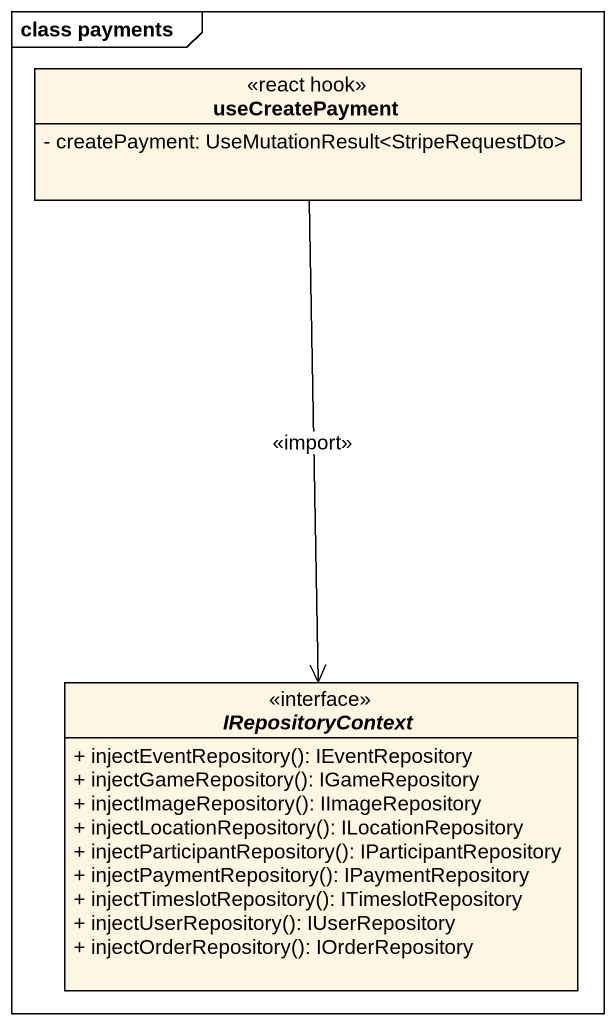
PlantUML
@startuml
mainframe class payments
hide circle
hide empty members
skinparam classAttributeIconSize 0
class useCreatePayment <<react hook>> {
  - createPayment: UseMutationResult<StripeRequestDto>
}
interface IRepositoryContext {
  + injectEventRepository(): IEventRepository
  + injectGameRepository(): IGameRepository
  + injectImageRepository(): IImageRepository
  + injectLocationRepository(): ILocationRepository
  + injectParticipantRepository(): IParticipantRepository
  + injectPaymentRepository(): IPaymentRepository
  + injectTimeslotRepository(): ITimeslotRepository
  + injectUserRepository(): IUserRepository
  + injectOrderRepository(): IOrderRepository
}
useCreatePayment --> IRepositoryContext : <<import>>
@enduml
